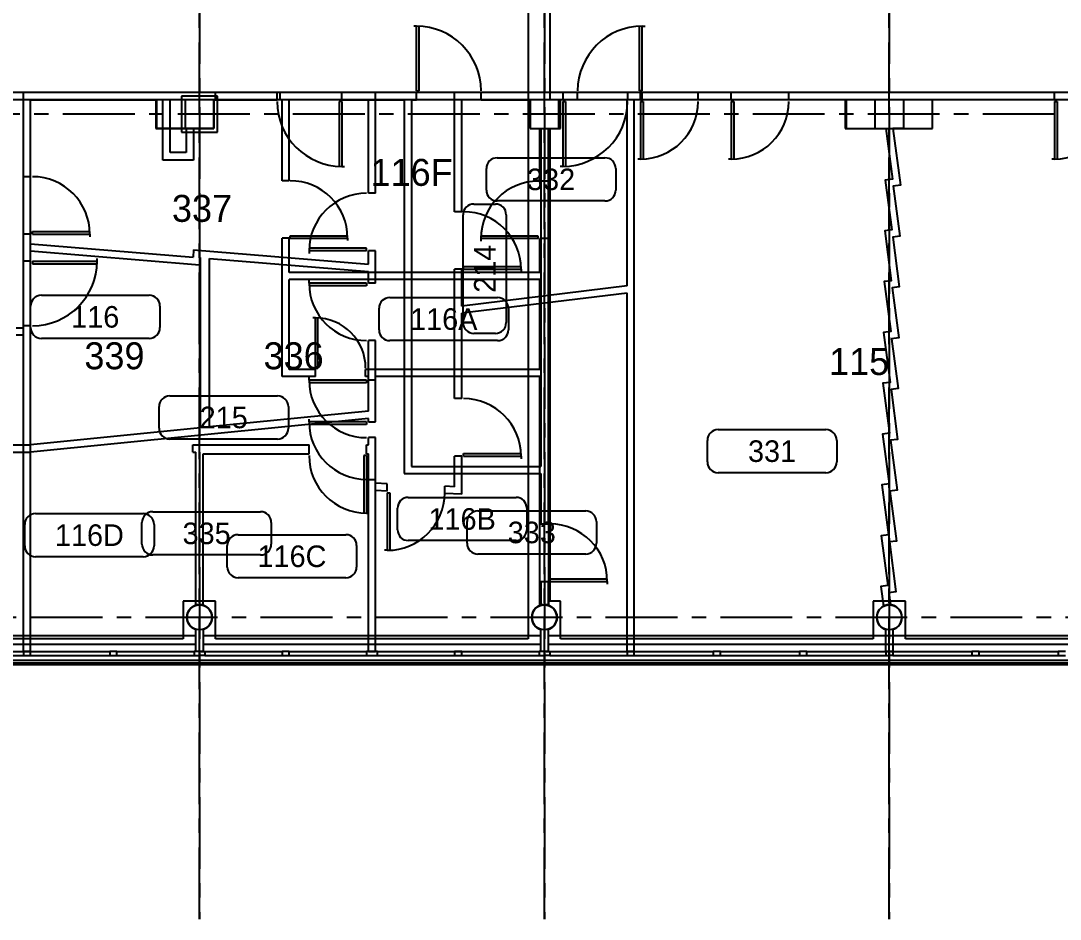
# Model space of a CAD drawing. Header units: inches. Extents: x -116 to 4157, y -436 to 3586.
# Drawn here: x 2055 to 2633, y 2417 to 2917 of the extents above; entities that cross this region are included whole.
import ezdxf
from ezdxf.enums import TextEntityAlignment as Align

# ---------------------------------------------------------------- set-up
doc = ezdxf.new("R2010")
doc.units = ezdxf.units.IN
doc.header["$LTSCALE"] = 32
doc.header["$MEASUREMENT"] = 0
doc.linetypes.add('CENTER', pattern=[2, 1.25, -0.25, 0.25, -0.25])
doc.layers.get('0').update_dxf_attribs({"color": 5, "linetype": 'CONTINUOUS'})
for name, color, linetype in [('F1-BLDG1', 7, 'CONTINUOUS'), ('F1-BLDG3', 161, 'CONTINUOUS'), ('f1-bldg4', 2, 'CONTINUOUS'), ('F1-DOOR1', 3, 'CONTINUOUS'), ('F1-RMNOS', 3, 'CONTINUOUS'), ('F1-WINDOW1', 1, 'CONTINUOUS'), ('F1-WINDOW2', 4, 'CONTINUOUS'), ('F2-BLDG1', 7, 'CONTINUOUS'), ('F2-BLDG3', 161, 'CONTINUOUS'), ('f2-bldg4', 2, 'CONTINUOUS'), ('F2-DOOR1', 3, 'CONTINUOUS'), ('F2-RMNOS', 3, 'CONTINUOUS'), ('F2-WINDOW1', 1, 'CONTINUOUS'), ('F2-WINDOW2', 4, 'CONTINUOUS'), ('F3-BLDG1', 7, 'CONTINUOUS'), ('F3-BLDG3', 161, 'CONTINUOUS'), ('f3-bldg4', 2, 'CONTINUOUS'), ('F3-DOOR1', 3, 'CONTINUOUS'), ('F3-RMNOS', 3, 'CONTINUOUS'), ('F3-WINDOW1', 1, 'CONTINUOUS'), ('F3-WINDOW2', 4, 'CONTINUOUS'), ('FB-BLDG1', 7, 'CONTINUOUS'), ('rmcode', 7, 'CONTINUOUS')]:
    doc.layers.add(name, color=color, linetype=linetype)
for name, color, linetype, plot in [('F1-CENTER-MISC', 240, 'CENTER', False), ('F1-COLUMN1', 8, 'CONTINUOUS', False), ('F2-COLUMN1', 8, 'CONTINUOUS', False), ('F3-COLUMN1', 8, 'CONTINUOUS', False), ('fb-centermisc1', 20, 'CENTER', False)]:
    doc.layers.add(name, color=color, linetype=linetype, plot=plot)
doc.styles.add('rmcode', font='noting.shx')
doc.styles.add('RMNOS', font='HANDLET.SHX')

# ---------------------------------------------------------------- blocks, each defined once
blk = doc.blocks.new('ADR-36R')
for p, q in [((-1.5, 1), (-1.5, 36.97)), ((0, 1), (0, 37)), ((0, 37), (1.5, 37)), ((0, 1), (-1.5, 1))]:
    blk.add_line(p, q)
blk.add_arc((0, 1), 36, 90, 180)
blk = doc.blocks.new('ADR-36L')
for p, q in [((0, 37), (-1.5, 37)), ((0, 1), (0, 37)), ((1.5, 1), (1.5, 36.97)), ((0, 1), (1.5, 1))]:
    blk.add_line(p, q)
blk.add_arc((0, 1), 36, 0, 90)
blk = doc.blocks.new('ADR-30L')
for p, q in [((0, 31), (-1.5, 31)), ((0, 1), (0, 31)), ((1.5, 1), (1.5, 30.96)), ((0, 1), (1.5, 1))]:
    blk.add_line(p, q)
blk.add_arc((0, 1), 30, 0, 90)
blk = doc.blocks.new('ADR-32R')
for p, q in [((-1.5, 1), (-1.5, 32.96)), ((0, 1), (0, 33)), ((0, 33), (1.5, 33)), ((0, 1), (-1.5, 1))]:
    blk.add_line(p, q)
blk.add_arc((0, 1), 32, 90, 180)
blk = doc.blocks.new('ADR-32L')
for p, q in [((0, 33), (-1.5, 33)), ((0, 1), (0, 33)), ((1.5, 1), (1.5, 32.96)), ((0, 1), (1.5, 1))]:
    blk.add_line(p, q)
blk.add_arc((0, 1), 32, 0, 90)
blk = doc.blocks.new('RMNOS')
at = {"color": 11}
for p, q in [((-0.3125, 0.125), (0.3125, 0.125)), ((-0.375, -0.0625), (-0.375, 0.0625)), ((0.375, 0.0625), (0.375, -0.0625)), ((0.3125, -0.125), (-0.3125, -0.125))]:
    blk.add_line(p, q, dxfattribs=at)
for centre, start, end in [((-0.3125, 0.0625), 90, 180), ((0.3125, 0.0625), 0, 90), ((-0.3125, -0.0625), 180, 270), ((0.3125, -0.0625), 270, 0)]:
    blk.add_arc(centre, 0.0625, start, end, dxfattribs=at)
at = {"color": 9, "style": 'RMNOS'}
blk.add_attdef('ROOM', text='', height=0.125, dxfattribs=at).set_placement((0, 0), align=Align.MIDDLE)
blk = doc.blocks.new('RMNOS-1')
at = {"color": 9, "style": 'RMNOS'}
blk.add_attdef('ROOM', text='', height=0.15625, dxfattribs=at).set_placement((0, 0), align=Align.MIDDLE)
at = {"layer": 'rmcode', "color": 61, "style": 'rmcode'}
for tag, p in [('RMCODE-1', (0, -0.1875)), ('RMCODE-2', (0, -0.34375))]:
    blk.add_attdef(tag, text='', height=0.09375, dxfattribs=at).set_placement(p, align=Align.MIDDLE)

msp = doc.modelspace()

# ---------------------------------------------------------------- linework, layer by layer
at = {"layer": 'F1-BLDG1'}
for p, q in [((2163.03, 2877), (2013.78, 2877)), ((2163.03, 2873), (2163.03, 2877)), ((2199.03, 2873), (2199.03, 2877)), ((2356.28, 2877), (2199.03, 2877)), ((2356.28, 2877), (2356.28, 2873)), ((2740.03, 2877), (2392.28, 2877)), ((2392.28, 2877), (2392.28, 2873)), ((2129.78, 2873), (2016.03, 2873)), ((2129.78, 2873), (2129.78, 2857)), ((2162.03, 2857), (2162.03, 2873)), ((2163.03, 2873), (2162.03, 2873)), ((2200.03, 2873), (2199.03, 2873)), ((2200.03, 2828), (2200.03, 2873)), ((2338.03, 2873), (2204.03, 2873)), ((2204.03, 2828), (2204.03, 2873)), ((2338.03, 2873), (2338.03, 2857)), ((2354.03, 2857), (2354.03, 2873)), ((2356.28, 2873), (2354.03, 2873)), ((2513.53, 2873), (2392.28, 2873)), ((2513.53, 2873), (2513.53, 2857)), ((2562.03, 2857), (2562.03, 2873)), ((2678.03, 2873), (2562.03, 2873)), ((2129.78, 2857), (2162.03, 2857)), ((2338.03, 2857), (2343.53, 2857)), ((2343.53, 2827.75), (2343.53, 2857)), ((2348.53, 2827.75), (2348.53, 2857)), ((2348.53, 2857), (2354.03, 2857)), ((2513.53, 2857), (2562.03, 2857)), ((2204.03, 2828), (2200.03, 2828)), ((2348.53, 2827.75), (2343.53, 2827.75)), ((2200.03, 2719), (2200.03, 2796)), ((2204.03, 2796), (2200.03, 2796)), ((2204.03, 2777), (2204.03, 2796)), ((2343.53, 2777), (2343.53, 2795.75)), ((2348.53, 2795.75), (2343.53, 2795.75)), ((2348.53, 2591.54), (2348.53, 2795.75)), ((2343.53, 2777), (2204.03, 2777)), ((2343.53, 2773), (2204.03, 2773)), ((2204.03, 2723), (2204.03, 2773)), ((2343.53, 2723), (2343.53, 2773)), ((2218.53, 2723), (2204.03, 2723)), ((2218.53, 2719), (2218.53, 2723)), ((2343.53, 2723), (2246.53, 2723)), ((2246.53, 2719), (2246.53, 2723)), ((2218.53, 2719), (2200.03, 2719)), ((2248.03, 2719), (2246.53, 2719)), ((2248.03, 2717), (2248.03, 2719)), ((2252.03, 2717), (2248.03, 2717)), ((2343.53, 2719), (2252.03, 2719)), ((2252.03, 2717), (2252.03, 2719)), ((2343.53, 2591.54), (2343.53, 2719)), ((2252.03, 2685), (2248.03, 2685)), ((2248.03, 2681), (2248.03, 2685)), ((2252.03, 2566), (2252.03, 2685)), ((2016.03, 2681), (2060.03, 2681)), ((2060.03, 2677), (2060.03, 2681)), ((2150.28, 2681), (2215.03, 2681)), ((2150.28, 2677), (2150.28, 2681)), ((2215.03, 2676), (2215.03, 2681)), ((2247.03, 2681), (2248.03, 2681)), ((2247.03, 2676), (2247.03, 2681)), ((2012.03, 2677), (2060.03, 2677)), ((2150.28, 2677), (2152.03, 2677)), ((2152.03, 2591.71), (2152.03, 2677)), ((2156.03, 2591.71), (2156.03, 2676)), ((2156.03, 2676), (2215.03, 2676)), ((2247.03, 2676), (2248.03, 2676)), ((2248.03, 2566), (2248.03, 2676)), ((2152.03, 2566), (2152.03, 2578.29)), ((2156.03, 2578.29), (2156.03, 2566)), ((2344.03, 2566), (2344.03, 2578.29)), ((2348.03, 2578.29), (2348.03, 2566)), ((2156.03, 2566), (2152.03, 2566)), ((2252.03, 2566), (2248.03, 2566)), ((2348.03, 2566), (2344.03, 2566))]:
    msp.add_line(p, q, dxfattribs=at)
msp.add_circle((2538.03, 2585), 7, dxfattribs=at)
for centre, start, end in [((2154.03, 2585), 106.60155, 253.39845), ((2154.03, 2585), 286.60155, 73.39845), ((2346.03, 2585), 110.92483, 253.39845), ((2346.03, 2585), 286.60155, 69.07517)]:
    msp.add_arc(centre, 7, start, end, dxfattribs=at)
at = {"layer": 'F1-BLDG3'}
for p, q in [((2012.03, 2570), (2152.03, 2570)), ((2156.03, 2570), (2248.03, 2570)), ((2252.03, 2570), (2344.03, 2570)), ((2348.03, 2570), (2678.03, 2570)), ((3880.03, 2559.5), (1816.03, 2559.5))]:
    msp.add_line(p, q, dxfattribs=at)
at = {"layer": 'f1-bldg4'}
for p, q in [((2152.03, 2574.75), (2012.03, 2574.75)), ((2248.03, 2574.75), (2156.03, 2574.75)), ((2344.03, 2574.75), (2252.03, 2574.75)), ((2678.03, 2574.75), (2348.03, 2574.75)), ((3880.03, 2558.5), (1816.03, 2558.5))]:
    msp.add_line(p, q, dxfattribs=at)
at = {"layer": 'F1-CENTER-MISC'}
for p, q in [((2154.03, 3317), (2154.03, 2417)), ((2154.03, 3317), (2154.03, 2417)), ((2346.03, 3317), (2346.03, 2417)), ((2346.03, 3317), (2346.03, 2417)), ((2538.03, 3317), (2538.03, 2417)), ((2538.03, 3317), (2538.03, 2417)), ((3956.03, 2873), (1688.03, 2873)), ((3956.03, 2585), (1688.03, 2585))]:
    msp.add_line(p, q, dxfattribs=at)
at = {"layer": 'F1-COLUMN1'}
for p, q in [((2162.03, 2873), (2146.03, 2873)), ((2146.03, 2873), (2146.03, 2857)), ((2162.03, 2857), (2162.03, 2873)), ((2354.03, 2873), (2338.03, 2873)), ((2338.03, 2873), (2338.03, 2857)), ((2354.03, 2857), (2354.03, 2873)), ((2546.03, 2873), (2530.03, 2873)), ((2530.03, 2873), (2530.03, 2857)), ((2546.03, 2857), (2546.03, 2873)), ((2146.03, 2857), (2162.03, 2857)), ((2338.03, 2857), (2354.03, 2857)), ((2530.03, 2857), (2546.03, 2857))]:
    msp.add_line(p, q, dxfattribs=at)
for centre in [(2154.03, 2585), (2346.03, 2585), (2538.03, 2585)]:
    msp.add_circle(centre, 7, dxfattribs=at)
at = {"layer": 'F1-WINDOW1'}
for p, q in [((2013.03, 2566), (2056.03, 2566)), ((2013.03, 2563.75), (2056.03, 2563.75)), ((2060.03, 2566), (2104.03, 2566)), ((2060.03, 2563.75), (2104.03, 2563.75)), ((2108.03, 2566), (2151.03, 2566)), ((2108.03, 2563.75), (2151.03, 2563.75)), ((2157.03, 2566), (2200.03, 2566)), ((2157.03, 2563.75), (2200.03, 2563.75)), ((2204.03, 2566), (2247.03, 2566)), ((2204.03, 2563.75), (2247.03, 2563.75)), ((2253.03, 2566), (2296.03, 2566)), ((2253.03, 2563.75), (2296.03, 2563.75)), ((2300.03, 2566), (2343.03, 2566)), ((2300.03, 2563.75), (2343.03, 2563.75)), ((2349.03, 2566), (2392.03, 2566)), ((2349.03, 2563.75), (2392.03, 2563.75)), ((2396.03, 2566), (2440.03, 2566)), ((2396.03, 2563.75), (2440.03, 2563.75)), ((2444.03, 2566), (2488.03, 2566)), ((2444.03, 2563.75), (2488.03, 2563.75)), ((2492.03, 2566), (2536.03, 2566)), ((2492.03, 2563.75), (2536.03, 2563.75)), ((2540.03, 2566), (2584.03, 2566)), ((2540.03, 2563.75), (2584.03, 2563.75)), ((2588.03, 2566), (2632.03, 2566)), ((2588.03, 2563.75), (2632.03, 2563.75))]:
    msp.add_line(p, q, dxfattribs=at)
at = {"layer": 'F1-WINDOW2'}
for p, q in [((2056.03, 2566), (2056.03, 2563.75)), ((2060.03, 2566), (2056.03, 2566)), ((2056.03, 2563.75), (2060.03, 2563.75)), ((2060.03, 2563.75), (2060.03, 2566)), ((2108.03, 2566), (2104.03, 2566)), ((2104.03, 2566), (2104.03, 2563.75)), ((2104.03, 2563.75), (2108.03, 2563.75)), ((2108.03, 2563.75), (2108.03, 2566)), ((2154.03, 2566), (2151.03, 2566)), ((2151.03, 2566), (2151.03, 2563.75)), ((2151.03, 2563.75), (2154.03, 2563.75)), ((2154.03, 2566), (2157.03, 2566)), ((2157.03, 2563.75), (2154.03, 2563.75)), ((2157.03, 2566), (2157.03, 2563.75)), ((2200.03, 2566), (2200.03, 2563.75)), ((2204.03, 2566), (2200.03, 2566)), ((2200.03, 2563.75), (2204.03, 2563.75)), ((2204.03, 2563.75), (2204.03, 2566)), ((2247.03, 2566), (2247.03, 2563.75)), ((2253.03, 2566), (2247.03, 2566)), ((2247.03, 2563.75), (2253.03, 2563.75)), ((2253.03, 2563.75), (2253.03, 2566)), ((2300.03, 2566), (2296.03, 2566)), ((2296.03, 2566), (2296.03, 2563.75)), ((2296.03, 2563.75), (2300.03, 2563.75)), ((2300.03, 2563.75), (2300.03, 2566)), ((2346.03, 2566), (2343.03, 2566)), ((2343.03, 2566), (2343.03, 2563.75)), ((2343.03, 2563.75), (2346.03, 2563.75)), ((2346.03, 2566), (2349.03, 2566)), ((2349.03, 2563.75), (2346.03, 2563.75)), ((2349.03, 2566), (2349.03, 2563.75)), ((2392.03, 2566), (2392.03, 2563.75)), ((2396.03, 2566), (2392.03, 2566)), ((2392.03, 2563.75), (2396.03, 2563.75)), ((2396.03, 2563.75), (2396.03, 2566)), ((2440.03, 2566), (2440.03, 2563.75)), ((2444.03, 2566), (2440.03, 2566)), ((2440.03, 2563.75), (2444.03, 2563.75)), ((2444.03, 2563.75), (2444.03, 2566)), ((2492.03, 2566), (2488.03, 2566)), ((2488.03, 2566), (2488.03, 2563.75)), ((2488.03, 2563.75), (2492.03, 2563.75)), ((2492.03, 2563.75), (2492.03, 2566)), ((2538.03, 2566), (2536.03, 2566)), ((2536.03, 2566), (2536.03, 2563.75)), ((2536.03, 2563.75), (2538.03, 2563.75)), ((2538.03, 2566), (2540.03, 2566)), ((2540.03, 2563.75), (2538.03, 2563.75)), ((2540.03, 2566), (2540.03, 2563.75)), ((2584.03, 2566), (2584.03, 2563.75)), ((2588.03, 2566), (2584.03, 2566)), ((2584.03, 2563.75), (2588.03, 2563.75)), ((2588.03, 2563.75), (2588.03, 2566)), ((2632.03, 2566), (2632.03, 2563.75)), ((2636.03, 2566), (2632.03, 2566)), ((2632.03, 2563.75), (2636.03, 2563.75))]:
    msp.add_line(p, q, dxfattribs=at)
at = {"layer": 'F2-BLDG1'}
for p, q in [((2197.28, 2877), (2051.28, 2877)), ((2197.28, 2873), (2197.28, 2877)), ((2274.78, 2877), (2233.28, 2877)), ((2233.28, 2873), (2233.28, 2877)), ((2274.78, 2873), (2274.78, 2877)), ((2310.78, 2873), (2310.78, 2877)), ((2364.53, 2877), (2310.78, 2877)), ((2364.53, 2873), (2364.53, 2877)), ((2876.03, 2877), (2400.53, 2877)), ((2400.53, 2873), (2400.53, 2877)), ((2056.03, 2873), (2051.28, 2873)), ((2056.03, 2566), (2056.03, 2873)), ((2060.03, 2566), (2060.03, 2873)), ((2060.03, 2873), (2130.03, 2873)), ((2130.03, 2857), (2130.03, 2873)), ((2162.03, 2873), (2197.28, 2873)), ((2162.03, 2873), (2162.03, 2857)), ((2233.28, 2873), (2268.03, 2873)), ((2268.03, 2873), (2268.03, 2665)), ((2272.03, 2873), (2272.03, 2669)), ((2272.03, 2873), (2274.78, 2873)), ((2310.78, 2873), (2338.03, 2873)), ((2338.03, 2873), (2338.03, 2857)), ((2364.53, 2873), (2354.03, 2873)), ((2354.03, 2857), (2354.03, 2873)), ((2514.03, 2873), (2400.53, 2873)), ((2514.03, 2873), (2514.03, 2857)), ((2697.53, 2873), (2546.03, 2873)), ((2546.03, 2857), (2546.03, 2873)), ((2162.03, 2857), (2130.03, 2857)), ((2338.03, 2857), (2344.03, 2857)), ((2344.03, 2857), (2344.03, 2669)), ((2348.03, 2857), (2348.03, 2637)), ((2348.03, 2857), (2354.03, 2857)), ((2514.03, 2857), (2546.03, 2857)), ((2272.03, 2669), (2344.03, 2669)), ((2268.03, 2665), (2344.03, 2665)), ((2344.03, 2665), (2344.03, 2637)), ((2344.03, 2637), (2348.03, 2637)), ((2344.03, 2605), (2348.03, 2605)), ((2344.03, 2605), (2344.03, 2591.71)), ((2348.03, 2605), (2348.03, 2591.71)), ((2152.03, 2566), (2152.03, 2578.29)), ((2156.03, 2578.29), (2156.03, 2566)), ((2344.03, 2566), (2344.03, 2578.29)), ((2348.03, 2578.29), (2348.03, 2566)), ((2536.03, 2566), (2536.03, 2578.29)), ((2540.03, 2578.29), (2540.03, 2566)), ((2056.03, 2566), (2060.03, 2566)), ((2156.03, 2566), (2152.03, 2566)), ((2156.03, 2566), (2152.03, 2566)), ((2348.03, 2566), (2344.03, 2566)), ((2348.03, 2566), (2344.03, 2566)), ((2540.03, 2566), (2536.03, 2566)), ((2540.03, 2566), (2536.03, 2566))]:
    msp.add_line(p, q, dxfattribs=at)
for centre, start, end in [((2154.03, 2585), 286.60155, 253.39845), ((2346.03, 2585), 106.60155, 253.39845), ((2346.03, 2585), 286.60155, 73.39845), ((2538.03, 2585), 286.60155, 253.39845)]:
    msp.add_arc(centre, 7, start, end, dxfattribs=at)
at = {"layer": 'F2-BLDG3'}
for p, q in [((1964.03, 2570), (2056.03, 2570)), ((2060.03, 2570), (2152.03, 2570)), ((2156.03, 2570), (2344.03, 2570)), ((2348.03, 2570), (2536.03, 2570)), ((2540.03, 2570), (2728.03, 2570)), ((3880.03, 2559.5), (1816.03, 2559.5))]:
    msp.add_line(p, q, dxfattribs=at)
at = {"layer": 'f2-bldg4'}
for p, q in [((2056.03, 2574.75), (1964.03, 2574.75)), ((2152.03, 2574.75), (2060.03, 2574.75)), ((2344.03, 2574.75), (2156.03, 2574.75)), ((2536.03, 2574.75), (2348.03, 2574.75)), ((2728.03, 2574.75), (2540.03, 2574.75)), ((3880.03, 2558.5), (1816.03, 2558.5))]:
    msp.add_line(p, q, dxfattribs=at)
at = {"layer": 'F2-COLUMN1'}
for p, q in [((2162.03, 2873), (2130.03, 2873)), ((2130.03, 2873), (2130.03, 2857)), ((2162.03, 2857), (2162.03, 2873)), ((2338.03, 2873), (2338.03, 2857)), ((2354.03, 2873), (2338.03, 2873)), ((2354.03, 2857), (2354.03, 2873)), ((2546.03, 2873), (2514.03, 2873)), ((2514.03, 2873), (2514.03, 2857)), ((2546.03, 2857), (2546.03, 2873)), ((2130.03, 2857), (2162.03, 2857)), ((2338.03, 2857), (2354.03, 2857)), ((2514.03, 2857), (2546.03, 2857))]:
    msp.add_line(p, q, dxfattribs=at)
for centre in [(2154.03, 2585), (2346.03, 2585), (2538.03, 2585)]:
    msp.add_circle(centre, 7, dxfattribs=at)
at = {"layer": 'F2-WINDOW1'}
for p, q in [((2013.03, 2566), (2056.03, 2566)), ((2013.03, 2563.75), (2056.03, 2563.75)), ((2060.03, 2566), (2104.03, 2566)), ((2060.03, 2563.75), (2104.03, 2563.75)), ((2108.03, 2566), (2151.03, 2566)), ((2108.03, 2563.75), (2151.03, 2563.75)), ((2157.03, 2566), (2200.03, 2566)), ((2157.03, 2563.75), (2200.03, 2563.75)), ((2204.03, 2566), (2247.03, 2566)), ((2204.03, 2563.75), (2247.03, 2563.75)), ((2253.03, 2566), (2296.03, 2566)), ((2253.03, 2563.75), (2296.03, 2563.75)), ((2300.03, 2566), (2343.03, 2566)), ((2300.03, 2563.75), (2343.03, 2563.75)), ((2349.03, 2566), (2392.03, 2566)), ((2349.03, 2563.75), (2392.03, 2563.75)), ((2396.03, 2566), (2440.03, 2566)), ((2396.03, 2563.75), (2440.03, 2563.75)), ((2444.03, 2566), (2488.03, 2566)), ((2444.03, 2563.75), (2488.03, 2563.75)), ((2492.03, 2566), (2536.03, 2566)), ((2492.03, 2563.75), (2536.03, 2563.75)), ((2540.03, 2566), (2584.03, 2566)), ((2540.03, 2563.75), (2584.03, 2563.75)), ((2588.03, 2566), (2632.03, 2566)), ((2588.03, 2563.75), (2632.03, 2563.75))]:
    msp.add_line(p, q, dxfattribs=at)
at = {"layer": 'F2-WINDOW2'}
for p, q in [((2056.03, 2566), (2056.03, 2563.75)), ((2060.03, 2566), (2056.03, 2566)), ((2056.03, 2563.75), (2060.03, 2563.75)), ((2060.03, 2563.75), (2060.03, 2566)), ((2108.03, 2566), (2104.03, 2566)), ((2104.03, 2566), (2104.03, 2563.75)), ((2104.03, 2563.75), (2108.03, 2563.75)), ((2108.03, 2563.75), (2108.03, 2566)), ((2154.03, 2566), (2151.03, 2566)), ((2151.03, 2566), (2151.03, 2563.75)), ((2154.03, 2566), (2151.03, 2566)), ((2151.03, 2563.75), (2154.03, 2563.75)), ((2154.03, 2566), (2157.03, 2566)), ((2157.03, 2563.75), (2154.03, 2563.75)), ((2157.03, 2566), (2157.03, 2563.75)), ((2200.03, 2566), (2200.03, 2563.75)), ((2204.03, 2566), (2200.03, 2566)), ((2200.03, 2563.75), (2204.03, 2563.75)), ((2204.03, 2563.75), (2204.03, 2566)), ((2247.03, 2566), (2247.03, 2563.75)), ((2253.03, 2566), (2247.03, 2566)), ((2247.03, 2563.75), (2253.03, 2563.75)), ((2253.03, 2563.75), (2253.03, 2566)), ((2300.03, 2566), (2296.03, 2566)), ((2296.03, 2566), (2296.03, 2563.75)), ((2296.03, 2563.75), (2300.03, 2563.75)), ((2300.03, 2563.75), (2300.03, 2566)), ((2346.03, 2566), (2343.03, 2566)), ((2343.03, 2566), (2343.03, 2563.75)), ((2343.03, 2563.75), (2346.03, 2563.75)), ((2346.03, 2566), (2349.03, 2566)), ((2349.03, 2563.75), (2346.03, 2563.75)), ((2349.03, 2566), (2349.03, 2563.75)), ((2392.03, 2566), (2392.03, 2563.75)), ((2396.03, 2566), (2392.03, 2566)), ((2392.03, 2563.75), (2396.03, 2563.75)), ((2396.03, 2563.75), (2396.03, 2566)), ((2440.03, 2566), (2440.03, 2563.75)), ((2444.03, 2566), (2440.03, 2566)), ((2440.03, 2563.75), (2444.03, 2563.75)), ((2444.03, 2563.75), (2444.03, 2566)), ((2492.03, 2566), (2488.03, 2566)), ((2488.03, 2566), (2488.03, 2563.75)), ((2488.03, 2563.75), (2492.03, 2563.75)), ((2492.03, 2563.75), (2492.03, 2566)), ((2536.03, 2566), (2540.03, 2566)), ((2536.03, 2566), (2536.03, 2563.75)), ((2536.03, 2563.75), (2538.03, 2563.75)), ((2540.03, 2563.75), (2538.03, 2563.75)), ((2540.03, 2566), (2540.03, 2563.75)), ((2584.03, 2566), (2584.03, 2563.75)), ((2588.03, 2566), (2584.03, 2566)), ((2584.03, 2563.75), (2588.03, 2563.75)), ((2588.03, 2563.75), (2588.03, 2566)), ((2632.03, 2566), (2632.03, 2563.75)), ((2636.03, 2566), (2632.03, 2566)), ((2632.03, 2563.75), (2636.03, 2563.75))]:
    msp.add_line(p, q, dxfattribs=at)
at = {"layer": 'F3-BLDG1'}
for p, q in [((2252.03, 2877), (2056.03, 2877)), ((2056.03, 2830.25), (2056.03, 2877)), ((2252.03, 2821), (2252.03, 2877)), ((2399.53, 2877), (2296.03, 2877)), ((2296.03, 2810.75), (2296.03, 2877)), ((2399.53, 2873), (2399.53, 2877)), ((2431.53, 2873), (2431.53, 2877)), ((2450.03, 2877), (2431.53, 2877)), ((2450.03, 2873), (2450.03, 2877)), ((2630.03, 2877), (2482.03, 2877)), ((2482.03, 2873), (2482.03, 2877)), ((2630.03, 2873), (2630.03, 2877)), ((2060.03, 2830.25), (2060.03, 2873)), ((2133.53, 2873), (2060.03, 2873)), ((2133.53, 2839.5), (2133.53, 2873)), ((2248.03, 2873), (2162.03, 2873)), ((2162.03, 2857), (2162.03, 2873)), ((2248.03, 2821), (2248.03, 2873)), ((2338.03, 2873), (2300.03, 2873)), ((2300.03, 2810.75), (2300.03, 2873)), ((2338.03, 2873), (2338.03, 2857)), ((2392.03, 2873), (2354.03, 2873)), ((2354.03, 2857), (2354.03, 2873)), ((2392.03, 2769.5), (2392.03, 2873)), ((2396.03, 2566), (2396.03, 2873)), ((2399.53, 2873), (2396.03, 2873)), ((2450.03, 2873), (2431.53, 2873)), ((2530.03, 2873), (2482.03, 2873)), ((2530.03, 2873), (2530.03, 2857)), ((2630.03, 2873), (2546.03, 2873)), ((2546.03, 2857), (2546.03, 2873)), ((2150.78, 2857), (2150.78, 2839.5)), ((2150.78, 2857), (2162.03, 2857)), ((2338.03, 2857), (2354.03, 2857)), ((2150.78, 2839.5), (2133.53, 2839.5)), ((2060.03, 2830.25), (2056.03, 2830.25)), ((2252.03, 2821), (2248.03, 2821)), ((2300.03, 2810.75), (2296.03, 2810.75)), ((2060.03, 2798.25), (2056.03, 2798.25)), ((2056.03, 2783.25), (2056.03, 2798.25)), ((2060.03, 2792.95), (2060.03, 2798.25)), ((2060.03, 2792.95), (2150.45, 2785.51)), ((2060.03, 2783.25), (2060.03, 2788.94)), ((2060.03, 2788.94), (2154.11, 2781.2)), ((2150.78, 2789.5), (2150.45, 2785.51)), ((2150.78, 2789.5), (2248.03, 2781.5)), ((2252.03, 2789), (2248.03, 2789)), ((2248.03, 2781.5), (2248.03, 2789)), ((2252.03, 2771), (2252.03, 2789)), ((2060.03, 2783.25), (2056.03, 2783.25)), ((2154.44, 2785.19), (2154.11, 2781.2)), ((2154.44, 2785.19), (2154.53, 2785.18)), ((2154.53, 2690.44), (2154.53, 2785.18)), ((2159.53, 2690.94), (2159.53, 2784.77)), ((2159.53, 2784.77), (2248.03, 2777.49)), ((2248.03, 2771), (2248.03, 2777.49)), ((2300.03, 2778.75), (2296.03, 2778.75)), ((2296.03, 2706.75), (2296.03, 2778.75)), ((2300.03, 2758.25), (2300.03, 2778.75)), ((2252.03, 2771), (2248.03, 2771)), ((2392.03, 2769.5), (2300.03, 2758.25)), ((2392.03, 2765.5), (2300.03, 2754.25)), ((2392.03, 2566), (2392.03, 2765.5)), ((2300.03, 2706.75), (2300.03, 2754.25)), ((2056.03, 2746), (2052.03, 2746)), ((2056.03, 2746), (2056.03, 2747.25)), ((2060.03, 2747.25), (2056.03, 2747.25)), ((2060.03, 2681.02), (2060.03, 2747.25)), ((2056.03, 2742), (2052.03, 2742)), ((2056.03, 2566), (2056.03, 2742)), ((2248.03, 2699.77), (2248.03, 2739)), ((2252.03, 2739), (2248.03, 2739)), ((2252.03, 2693.75), (2252.03, 2739)), ((2300.03, 2706.75), (2296.03, 2706.75)), ((2248.03, 2699.77), (2159.53, 2690.94)), ((2248.03, 2695.75), (2060.03, 2677)), ((2248.03, 2693.75), (2248.03, 2695.75)), ((2248.03, 2693.75), (2252.03, 2693.75)), ((2154.53, 2690.44), (2060.03, 2681.02)), ((2060.03, 2566), (2060.03, 2677)), ((2300.03, 2674.75), (2296.03, 2674.75)), ((2296.03, 2657.67), (2296.03, 2674.75)), ((2300.03, 2653.5), (2300.03, 2674.75)), ((2248.03, 2566), (2248.03, 2661.75)), ((2248.03, 2661.75), (2252.03, 2661.75)), ((2252.03, 2659.59), (2252.03, 2661.75)), ((2258.53, 2659.3), (2252.03, 2659.59)), ((2258.53, 2655.3), (2258.53, 2659.3)), ((2296.03, 2657.67), (2290.53, 2657.91)), ((2290.53, 2653.91), (2290.53, 2657.91)), ((2252.03, 2566), (2252.03, 2655.58)), ((2258.53, 2655.3), (2252.03, 2655.58)), ((2300.03, 2653.5), (2290.53, 2653.91)), ((2152.03, 2566), (2152.03, 2578.29)), ((2156.03, 2578.29), (2156.03, 2566)), ((2344.03, 2566), (2344.03, 2578.29)), ((2348.03, 2578.29), (2348.03, 2566)), ((2536.03, 2566), (2536.03, 2578.29)), ((2540.03, 2578.29), (2540.03, 2566)), ((2056.03, 2566), (2060.03, 2566)), ((2056.03, 2566), (2060.03, 2566)), ((2156.03, 2566), (2152.03, 2566)), ((2248.03, 2566), (2252.03, 2566)), ((2296.03, 2566), (2300.03, 2566)), ((2348.03, 2566), (2344.03, 2566)), ((2348.03, 2566), (2344.03, 2566)), ((2348.03, 2566), (2344.03, 2566)), ((2392.03, 2566), (2396.03, 2566)), ((2540.03, 2566), (2536.03, 2566))]:
    msp.add_line(p, q, dxfattribs=at)
for points in [[(2530.03, 2857), (2536.01, 2857), (2539.71, 2828.91), (2535.75, 2828.38), (2539.4, 2800.62), (2535.44, 2800.1), (2539.09, 2772.34), (2535.12, 2771.82), (2538.78, 2744.06), (2534.81, 2743.54), (2538.47, 2715.78), (2534.5, 2715.25), (2538.16, 2687.49), (2534.19, 2686.97), (2537.85, 2659.21), (2533.88, 2658.69), (2537.54, 2630.93), (2533.57, 2630.41), (2537.22, 2602.65), (2533.26, 2602.12), (2534.7, 2591.16)], [(2546.03, 2857), (2540.05, 2857), (2544.2, 2825.46), (2540.23, 2824.94), (2543.89, 2797.18), (2539.92, 2796.66), (2543.58, 2768.9), (2539.61, 2768.38), (2543.27, 2740.61), (2539.3, 2740.09), (2542.96, 2712.33), (2538.99, 2711.81), (2542.65, 2684.05), (2538.68, 2683.53), (2542.33, 2655.77), (2538.37, 2655.24), (2542.02, 2627.48), (2538.06, 2626.96), (2541.71, 2599.2), (2537.75, 2598.68), (2538.63, 2591.97)]]:
    msp.add_lwpolyline(points, dxfattribs=at)
for centre, start, end in [((2154.03, 2585), 286.60155, 253.39845), ((2346.03, 2585), 286.60155, 253.39845), ((2538.03, 2585), 118.39746, 253.39845), ((2538.03, 2585), 286.60155, 85.10019)]:
    msp.add_arc(centre, 7, start, end, dxfattribs=at)
at = {"layer": 'F3-BLDG3'}
for p, q in [((2146.03, 2873), (2137.78, 2873)), ((2137.78, 2843.75), (2137.78, 2873)), ((2146.03, 2873), (2146.03, 2857)), ((2146.03, 2857), (2146.53, 2857)), ((2146.53, 2857), (2146.53, 2843.75)), ((2146.53, 2843.75), (2137.78, 2843.75)), ((1964.03, 2570), (2056.03, 2570)), ((2060.03, 2570), (2152.03, 2570)), ((2156.03, 2570), (2248.03, 2570)), ((2252.03, 2570), (2344.03, 2570)), ((2348.03, 2570), (2392.03, 2570)), ((2396.03, 2570), (2536.03, 2570)), ((2540.03, 2570), (2728.03, 2570)), ((3880.03, 2559.5), (1772.03, 2559.5))]:
    msp.add_line(p, q, dxfattribs=at)
at = {"layer": 'f3-bldg4'}
for p, q in [((2056.03, 2574.75), (1964.03, 2574.75)), ((2152.03, 2574.75), (2060.03, 2574.75)), ((2248.03, 2574.75), (2156.03, 2574.75)), ((2344.03, 2574.75), (2252.03, 2574.75)), ((2392.03, 2574.75), (2348.03, 2574.75)), ((2536.03, 2574.75), (2396.03, 2574.75)), ((2728.03, 2574.75), (2540.03, 2574.75)), ((3880.03, 2558.5), (1816.03, 2558.5))]:
    msp.add_line(p, q, dxfattribs=at)
at = {"layer": 'F3-COLUMN1'}
for p, q in [((2162.03, 2873), (2146.03, 2873)), ((2146.03, 2873), (2146.03, 2857)), ((2162.03, 2857), (2162.03, 2873)), ((2354.03, 2873), (2338.03, 2873)), ((2338.03, 2873), (2338.03, 2857)), ((2354.03, 2857), (2354.03, 2873)), ((2546.03, 2873), (2530.03, 2873)), ((2530.03, 2873), (2530.03, 2857)), ((2546.03, 2857), (2546.03, 2873)), ((2146.03, 2857), (2162.03, 2857)), ((2338.03, 2857), (2354.03, 2857)), ((2530.03, 2857), (2546.03, 2857))]:
    msp.add_line(p, q, dxfattribs=at)
for centre in [(2154.03, 2585), (2346.03, 2585), (2538.03, 2585)]:
    msp.add_circle(centre, 7, dxfattribs=at)
at = {"layer": 'F3-WINDOW1'}
for p, q in [((2013.03, 2566), (2056.03, 2566)), ((2013.03, 2563.75), (2056.03, 2563.75)), ((2060.03, 2566), (2104.03, 2566)), ((2060.03, 2563.75), (2104.03, 2563.75)), ((2108.03, 2566), (2151.03, 2566)), ((2108.03, 2563.75), (2151.03, 2563.75)), ((2157.03, 2566), (2200.03, 2566)), ((2157.03, 2563.75), (2200.03, 2563.75)), ((2204.03, 2566), (2247.03, 2566)), ((2204.03, 2563.75), (2247.03, 2563.75)), ((2253.03, 2566), (2296.03, 2566)), ((2253.03, 2563.75), (2296.03, 2563.75)), ((2300.03, 2566), (2343.03, 2566)), ((2300.03, 2563.75), (2343.03, 2563.75)), ((2349.03, 2566), (2392.03, 2566)), ((2349.03, 2563.75), (2392.03, 2563.75)), ((2396.03, 2566), (2440.03, 2566)), ((2396.03, 2563.75), (2440.03, 2563.75)), ((2444.03, 2566), (2488.03, 2566)), ((2444.03, 2563.75), (2488.03, 2563.75)), ((2492.03, 2566), (2536.03, 2566)), ((2492.03, 2563.75), (2536.03, 2563.75)), ((2540.03, 2566), (2584.03, 2566)), ((2540.03, 2563.75), (2584.03, 2563.75)), ((2588.03, 2566), (2632.03, 2566)), ((2588.03, 2563.75), (2632.03, 2563.75))]:
    msp.add_line(p, q, dxfattribs=at)
at = {"layer": 'F3-WINDOW2'}
for p, q in [((2060.03, 2566), (2056.03, 2566)), ((2056.03, 2566), (2056.03, 2563.75)), ((2056.03, 2563.75), (2060.03, 2563.75)), ((2060.03, 2563.75), (2060.03, 2566)), ((2104.03, 2566), (2104.03, 2563.75)), ((2108.03, 2566), (2104.03, 2566)), ((2104.03, 2563.75), (2108.03, 2563.75)), ((2108.03, 2563.75), (2108.03, 2566)), ((2151.03, 2566), (2151.03, 2563.75)), ((2154.03, 2566), (2151.03, 2566)), ((2151.03, 2563.75), (2154.03, 2563.75)), ((2154.03, 2566), (2157.03, 2566)), ((2157.03, 2563.75), (2154.03, 2563.75)), ((2157.03, 2566), (2157.03, 2563.75)), ((2204.03, 2566), (2200.03, 2566)), ((2200.03, 2566), (2200.03, 2563.75)), ((2200.03, 2563.75), (2204.03, 2563.75)), ((2204.03, 2563.75), (2204.03, 2566)), ((2253.03, 2566), (2247.03, 2566)), ((2247.03, 2566), (2247.03, 2563.75)), ((2247.03, 2563.75), (2253.03, 2563.75)), ((2253.03, 2563.75), (2253.03, 2566)), ((2296.03, 2566), (2296.03, 2563.75)), ((2300.03, 2566), (2296.03, 2566)), ((2296.03, 2563.75), (2300.03, 2563.75)), ((2300.03, 2563.75), (2300.03, 2566)), ((2343.03, 2566), (2343.03, 2563.75)), ((2346.03, 2566), (2343.03, 2566)), ((2343.03, 2563.75), (2346.03, 2563.75)), ((2346.03, 2566), (2349.03, 2566)), ((2349.03, 2563.75), (2346.03, 2563.75)), ((2349.03, 2566), (2349.03, 2563.75)), ((2396.03, 2566), (2392.03, 2566)), ((2392.03, 2566), (2392.03, 2563.75)), ((2392.03, 2563.75), (2396.03, 2563.75)), ((2396.03, 2563.75), (2396.03, 2566)), ((2444.03, 2566), (2440.03, 2566)), ((2440.03, 2566), (2440.03, 2563.75)), ((2440.03, 2563.75), (2444.03, 2563.75)), ((2444.03, 2563.75), (2444.03, 2566)), ((2488.03, 2566), (2488.03, 2563.75)), ((2492.03, 2566), (2488.03, 2566)), ((2488.03, 2563.75), (2492.03, 2563.75)), ((2492.03, 2563.75), (2492.03, 2566)), ((2536.03, 2566), (2536.03, 2563.75)), ((2536.03, 2566), (2540.03, 2566)), ((2536.03, 2563.75), (2538.03, 2563.75)), ((2540.03, 2563.75), (2538.03, 2563.75)), ((2540.03, 2566), (2540.03, 2563.75)), ((2588.03, 2566), (2584.03, 2566)), ((2584.03, 2566), (2584.03, 2563.75)), ((2584.03, 2563.75), (2588.03, 2563.75)), ((2588.03, 2563.75), (2588.03, 2566)), ((2636.03, 2566), (2632.03, 2566)), ((2632.03, 2566), (2632.03, 2563.75)), ((2632.03, 2563.75), (2636.03, 2563.75))]:
    msp.add_line(p, q, dxfattribs=at)
at = {"layer": 'FB-BLDG1'}
for p, q in [((2337.03, 2981), (2337.03, 2873)), ((2349.03, 2981), (2349.03, 2873)), ((2164.03, 2875), (2144.03, 2875)), ((2144.03, 2875), (2144.03, 2855)), ((2164.03, 2855), (2164.03, 2875)), ((2337.03, 2873), (2337.03, 2857)), ((2355.03, 2873), (2349.03, 2873)), ((2355.03, 2857), (2355.03, 2873)), ((2546.03, 2873), (2530.03, 2873)), ((2530.03, 2873), (2530.03, 2857)), ((2546.03, 2857), (2546.03, 2873)), ((2144.03, 2855), (2164.03, 2855)), ((2337.03, 2857), (2337.03, 2594)), ((2349.03, 2857), (2349.03, 2594)), ((2349.03, 2857), (2355.03, 2857)), ((2530.03, 2857), (2546.03, 2857)), ((2163.03, 2594), (2145.03, 2594)), ((2145.03, 2594), (2145.03, 2573)), ((2163.03, 2573), (2163.03, 2594)), ((2337.03, 2594), (2337.03, 2573)), ((2355.03, 2594), (2349.03, 2594)), ((2355.03, 2573), (2355.03, 2594)), ((2547.03, 2594), (2529.03, 2594)), ((2529.03, 2594), (2529.03, 2573)), ((2547.03, 2573), (2547.03, 2594)), ((2145.03, 2573), (1971.03, 2573)), ((2337.03, 2573), (2163.03, 2573)), ((2529.03, 2573), (2355.03, 2573)), ((2721.03, 2573), (2547.03, 2573)), ((3880.03, 2561), (1772.03, 2561))]:
    msp.add_line(p, q, dxfattribs=at)
at = {"layer": 'fb-centermisc1'}
for p, q in [((2154.03, 2417), (2154.03, 3317)), ((2346.03, 2417), (2346.03, 3317)), ((2538.03, 2417), (2538.03, 3317)), ((3910.03, 2865), (1745.03, 2865))]:
    msp.add_line(p, q, dxfattribs=at)

# ---------------------------------------------------------------- block references
at = {"layer": 'F1-DOOR1'}
for name, p, rotation in [('ADR-36R', (2356.28, 2873), 180), ('ADR-32R', (2248.03, 2717), 90), ('ADR-32L', (2247.03, 2676), 180)]:
    msp.add_blockref(name, p, dxfattribs=dict(at, rotation=rotation))
at = {"layer": 'F1-DOOR1', "xscale": 0.8888888888888891, "yscale": 0.8888888888888891, "zscale": 0.8888888888888891}
for name, p, rotation in [('ADR-36R', (2203.59, 2796), 270), ('ADR-36L', (2343.53, 2795.75), 90)]:
    msp.add_blockref(name, p, dxfattribs=dict(at, rotation=rotation))
at = {"layer": 'F1-DOOR1', "xscale": 0.933333333333333, "yscale": 0.933333333333333, "zscale": 0.933333333333333}
msp.add_blockref('ADR-30L', (2218.53, 2722.73), dxfattribs=at)
at = {"layer": 'F1-RMNOS', "xscale": 96, "yscale": 96, "zscale": 96}
for name, p, values in [('RMNOS-1', (2272.11, 2832.64), {'ROOM': '116F'}), ('RMNOS', (2096, 2752.25), {'ROOM': '116'}), ('RMNOS', (2290, 2751), {'ROOM': '116A'}), ('RMNOS-1', (2521.22, 2727.25), {'ROOM': '115'}), ('RMNOS', (2300.25, 2639.75), {'ROOM': '116B'}), ('RMNOS', (2092.75, 2630.75), {'ROOM': '116D'}), ('RMNOS', (2205.5, 2619), {'ROOM': '116C'})]:
    msp.add_blockref(name, p, dxfattribs=at).add_auto_attribs(values)
at = {"layer": 'F2-DOOR1'}
for name, p in [('ADR-36L', (2274.78, 2877)), ('ADR-36R', (2400.53, 2877))]:
    msp.add_blockref(name, p, dxfattribs=at)
for name, p, rotation in [('ADR-36L', (2233.28, 2873), 180), ('ADR-32R', (2348.03, 2605), 270)]:
    msp.add_blockref(name, p, dxfattribs=dict(at, rotation=rotation))
at = {"layer": 'F2-RMNOS', "xscale": 96, "yscale": 96, "zscale": 96, "rotation": 90}
msp.add_blockref('RMNOS', (2312.75, 2779), dxfattribs=at).add_auto_attribs({'ROOM': '214'})
at = {"layer": 'F2-RMNOS', "xscale": 96, "yscale": 96, "zscale": 96}
msp.add_blockref('RMNOS', (2167.5, 2696.25), dxfattribs=at).add_auto_attribs({'ROOM': '215'})
at = {"layer": 'F3-DOOR1'}
for name, p, rotation in [('ADR-32R', (2399.53, 2873), 180), ('ADR-32R', (2450.03, 2873), 180), ('ADR-32R', (2630.03, 2873), 180), ('ADR-32R', (2060.03, 2798.25), 270), ('ADR-32L', (2248.03, 2789), 90), ('ADR-32R', (2300.03, 2778.75), 270), ('ADR-36L', (2060.03, 2783.25), 270), ('ADR-32R', (2248.03, 2771), 90), ('ADR-32R', (2300.03, 2674.75), 270), ('ADR-32R', (2248.03, 2693.75), 90), ('ADR-32R', (2258.53, 2655.3), 180)]:
    msp.add_blockref(name, p, dxfattribs=dict(at, rotation=rotation))
at = {"layer": 'F3-RMNOS', "xscale": 96, "yscale": 96, "zscale": 96}
for name, p, values in [('RMNOS', (2349.75, 2828.75), {'ROOM': '332'}), ('RMNOS-1', (2155.43, 2812.61), {'ROOM': '337'}), ('RMNOS-1', (2106.68, 2730.57), {'ROOM': '339'}), ('RMNOS-1', (2206.43, 2730.57), {'ROOM': '336'}), ('RMNOS', (2472.75, 2677.5), {'ROOM': '331'}), ('RMNOS', (2339, 2632.25), {'ROOM': '333'}), ('RMNOS', (2158, 2631.75), {'ROOM': '335'})]:
    msp.add_blockref(name, p, dxfattribs=at).add_auto_attribs(values)

doc.saveas('drawing.dxf')
